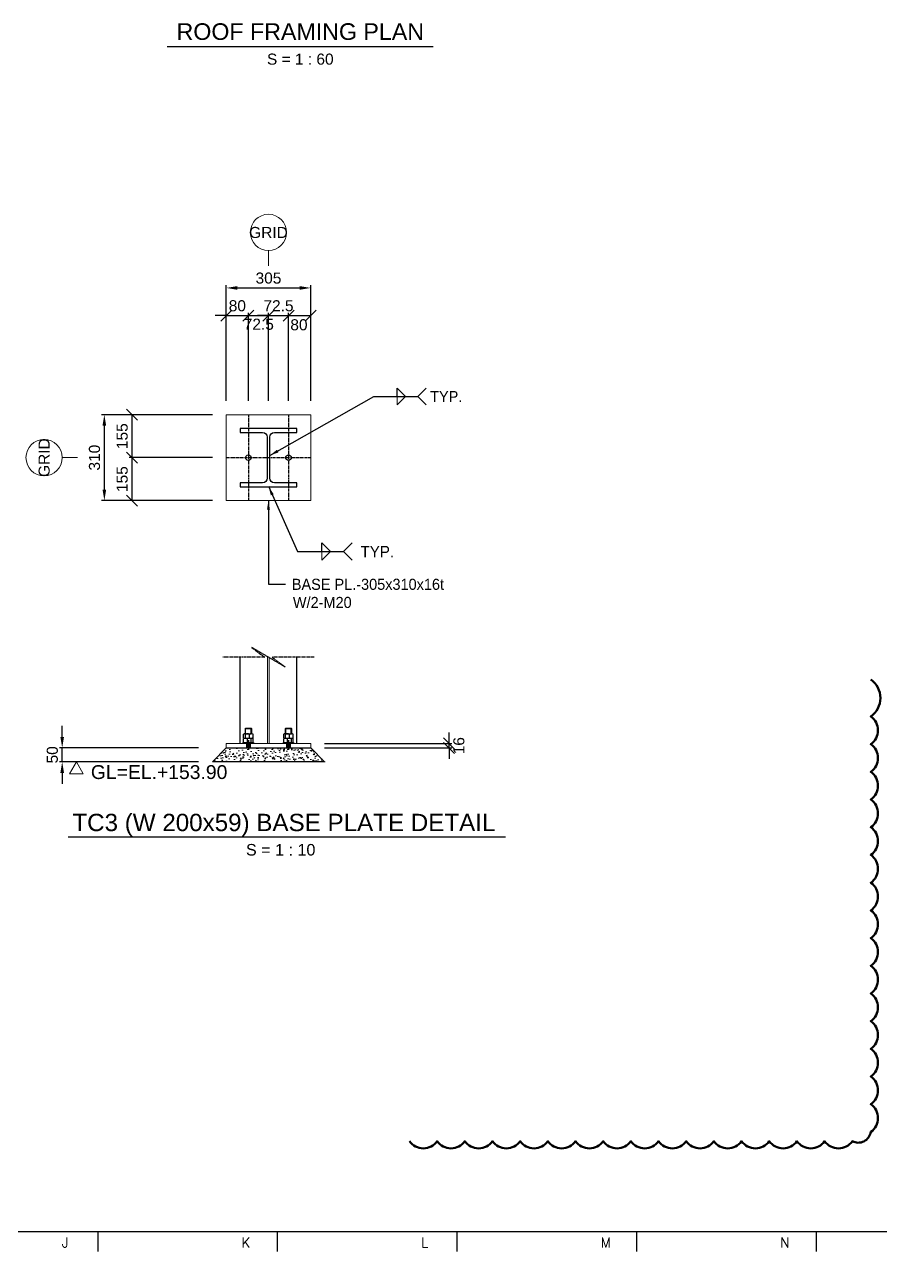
# Model space of a CAD drawing. Header units: millimetres. Extents: x 0 to 153097, y 17753 to 125268.
# Drawn here: x 38843 to 57397, y 75432 to 102010 of the extents above; entities that cross this region are included whole.
import ezdxf
from ezdxf.enums import TextEntityAlignment as Align
from ezdxf.lldxf.tags import DXFTag

# ---------------------------------------------------------------- set-up
doc = ezdxf.new("R2010")
doc.units = ezdxf.units.MM
doc.header["$LTSCALE"] = 50
doc.linetypes.add('CENTER', pattern=[2, 1.25, -0.25, 0.25, -0.25])
doc.layers.get('Defpoints').update_dxf_attribs({"color": 140})
for name, color, linetype in [('1', 7, 'Continuous'), ('A-CEN01', 1, 'CENTER'), ('C_BLOCK', 7, 'Continuous'), ('C_CEN', 1, 'CENTER'), ('C_CONC', 3, 'Continuous'), ('C_STEEL', 2, 'Continuous'), ('C_TEXT_01', 2, 'Continuous'), ('DIM-SCALE', 7, 'Continuous'), ('TAN-TIT', 30, 'Continuous'), ('TITLE', 7, 'Continuous')]:
    doc.layers.add(name, color=color, linetype=linetype)
for name, color, linetype, lineweight in [('Base Plate', 2, 'Continuous', 0), ('C_HAT', 8, 'Continuous', 0), ('C_REV', 4, 'Continuous', 50), ('Steel', 2, 'Continuous', 0)]:
    doc.layers.add(name, color=color, linetype=linetype, lineweight=lineweight)
doc.styles.add('Arial', font='arial.ttf')
doc.styles.add('COM', font='COMPLEX', dxfattribs={"height": 5})
doc.styles.add('돋움', font='')
doc.styles.get('돋움').set_extended_font_data('Dotum')
tags = doc.linetypes.add('DASHED0', pattern=[1, 0.5, -0.5]).pattern_tags.tags
tags[6:7] = [DXFTag(74, 4), DXFTag(75, 0), DXFTag(340, '0'), DXFTag(46, 0.0), DXFTag(50, 0.0), DXFTag(44, 0.0), DXFTag(45, 0.0)]
tags[4:5] = [DXFTag(74, 4), DXFTag(75, 0), DXFTag(340, '0'), DXFTag(46, 0.0), DXFTag(50, 0.0), DXFTag(44, 0.0), DXFTag(45, 0.0)]
doc.dimstyles.new('일반도면_0050', dxfattribs={"dimtxt": 200, "dimasz": 200, "dimexe": 50, "dimexo": 250, "dimgap": 75, "dimtad": 1, "dimdec": 0, "dimzin": 0, "dimdsep": 46, "dimtxsty": 'Arial', "dimcen": -250, "dimclrd": 7, "dimclre": 7, "dimclrt": 2, "dimadec": 0, "dimazin": 0, "dimtfac": 1, "dimtdec": 0, "dimtix": 1, "dimtmove": 2, "dimatfit": 3, "dimfxl": 1, "dimtolj": 1, "dimtzin": 0, "dimarcsym": 0})
doc.dimstyles.new('일반도면_0080', dxfattribs={"dimtxt": 240, "dimasz": 200, "dimexe": 80, "dimexo": 240, "dimgap": 80, "dimtad": 1, "dimdec": 0, "dimzin": 0, "dimdsep": 46, "dimtxsty": '돋움', "dimcen": -400, "dimclrd": 7, "dimclre": 7, "dimclrt": 2, "dimadec": 8, "dimazin": 0, "dimtfac": 1, "dimtdec": 4, "dimtix": 1, "dimtmove": 2, "dimatfit": 3, "dimfxl": 1, "dimtolj": 1, "dimtzin": 0, "dimarcsym": 0})

# ---------------------------------------------------------------- blocks, each defined once
blk = doc.blocks.new('BORDER')
at = {"layer": 'TAN-TIT'}
for p, q in [((4977, 3520), (232823, 3520)), ((134763, 3520), (134763, 2078)), ((147741, 3520), (147741, 2078)), ((160720, 3520), (160720, 2078)), ((173699, 3520), (173699, 2078)), ((186677, 3520), (186677, 2078))]:
    blk.add_line(p, q, dxfattribs=at)
at = {"layer": 'TAN-TIT', "style": 'COM'}
for s, p in [('J', (132167, 2366)), ('K', (145146, 2366)), ('L', (158124, 2366)), ('M', (171103, 2366)), ('N', (184082, 2366))]:
    blk.add_text(s, height=721, dxfattribs=at).set_placement(p)
blk = doc.blocks.new('*D215')
at = {"layer": 'Defpoints', "color": 0}
for p in [(39659, 86340), (42916, 86340), (42916, 86040)]:
    blk.add_point(p, dxfattribs=at)
at = {"layer": 'DIM-SCALE', "color": 7, "lineweight": -2}
for p, q in [((39659, 86580), (39659, 86820)), ((42616, 86340), (39599, 86340)), ((39659, 86040), (39659, 86340)), ((42616, 86040), (39599, 86040)), ((39659, 85800), (39659, 85560))]:
    blk.add_line(p, q, dxfattribs=at)
at = {"layer": 'DIM-SCALE', "color": 7}
for points in [[(39619, 86580), (39699, 86580), (39659, 86340)], [(39619, 85800), (39699, 85800), (39659, 86040)]]:
    blk.add_solid(points, dxfattribs=at)
at = {"layer": 'DIM-SCALE', "color": 2, "insert": (39446, 86190), "char_height": 240, "attachment_point": 5, "rotation": 90, "style": 'Arial'}
blk.add_mtext('\\A1;50', dxfattribs=at)
blk = doc.blocks.new('_Oblique')
at = {"color": 0, "linetype": 'ByBlock', "lineweight": -2}
blk.add_line((-0.5, -0.5), (0.5, 0.5), dxfattribs=at)
blk = doc.blocks.new('*D216')
at = {"layer": 'Defpoints', "color": 0}
for p in [(45046, 86436), (48046, 86436), (45046, 86340)]:
    blk.add_point(p, dxfattribs=at)
at = {"layer": 'DIM-SCALE', "color": 7, "lineweight": -2}
for p, q in [((48046, 86436), (48046, 86676)), ((45346, 86436), (48106, 86436)), ((48046, 86340), (48046, 86436)), ((45346, 86340), (48106, 86340)), ((48046, 86340), (48046, 86100))]:
    blk.add_line(p, q, dxfattribs=at)
at = {"layer": 'DIM-SCALE', "color": 7, "lineweight": -2, "xscale": 240, "yscale": 240, "zscale": 240}
for p, rotation in [((48046, 86436), 270), ((48046, 86340), 90)]:
    blk.add_blockref('_Oblique', p, dxfattribs=dict(at, rotation=rotation))
at = {"layer": 'DIM-SCALE', "color": 2, "char_height": 240, "attachment_point": 5, "rotation": 90, "style": 'Arial'}
for s, insert in [('\\A1;', (47836, 86388)), ('\\A1;16', (48259, 86388))]:
    blk.add_mtext(s, dxfattribs=dict(at, insert=insert))
blk = doc.blocks.new('*D217')
at = {"layer": 'Defpoints', "color": 0}
for p in [(45046, 96304), (43216, 93558), (45046, 93558)]:
    blk.add_point(p, dxfattribs=at)
at = {"layer": 'DIM-SCALE', "color": 7, "lineweight": -2}
for p, q in [((43216, 93858), (43216, 96364)), ((43456, 96304), (44806, 96304)), ((45046, 93858), (45046, 96364))]:
    blk.add_line(p, q, dxfattribs=at)
at = {"layer": 'DIM-SCALE', "color": 7}
for points in [[(43456, 96344), (43456, 96264), (43216, 96304)], [(44806, 96344), (44806, 96264), (45046, 96304)]]:
    blk.add_solid(points, dxfattribs=at)
at = {"layer": 'DIM-SCALE', "color": 2, "insert": (44131, 96517), "char_height": 240, "attachment_point": 5, "style": 'Arial'}
blk.add_mtext('\\A1;305', dxfattribs=at)
blk = doc.blocks.new('*D218')
at = {"layer": 'Defpoints', "color": 0}
for p in [(43696, 95704), (43216, 93558), (43696, 93558)]:
    blk.add_point(p, dxfattribs=at)
at = {"layer": 'DIM-SCALE', "color": 7, "lineweight": -2}
for p, q in [((43216, 95704), (42976, 95704)), ((43216, 93858), (43216, 95764)), ((43216, 95704), (43696, 95704)), ((43696, 93858), (43696, 95764)), ((43696, 95704), (43936, 95704))]:
    blk.add_line(p, q, dxfattribs=at)
at = {"layer": 'DIM-SCALE', "color": 7, "lineweight": -2, "xscale": 240, "yscale": 240, "zscale": 240}
blk.add_blockref('_Oblique', (43216, 95704), dxfattribs=at)
at = {"layer": 'DIM-SCALE', "color": 7, "lineweight": -2, "xscale": 240, "yscale": 240, "zscale": 240, "rotation": 180}
blk.add_blockref('_Oblique', (43696, 95704), dxfattribs=at)
at = {"layer": 'DIM-SCALE', "color": 2, "insert": (43456, 95917), "char_height": 240, "attachment_point": 5, "style": 'Arial'}
blk.add_mtext('\\A1;80', dxfattribs=at)
blk = doc.blocks.new('*D219')
at = {"layer": 'Defpoints', "color": 0}
for p in [(44566, 95704), (44131, 93558), (44566, 93558)]:
    blk.add_point(p, dxfattribs=at)
at = {"layer": 'DIM-SCALE', "color": 7, "lineweight": -2}
for p, q in [((44131, 95704), (43891, 95704)), ((44131, 93858), (44131, 95764)), ((44131, 95704), (44566, 95704)), ((44566, 93858), (44566, 95764)), ((44566, 95704), (44806, 95704))]:
    blk.add_line(p, q, dxfattribs=at)
at = {"layer": 'DIM-SCALE', "color": 7, "lineweight": -2, "xscale": 240, "yscale": 240, "zscale": 240}
blk.add_blockref('_Oblique', (44131, 95704), dxfattribs=at)
at = {"layer": 'DIM-SCALE', "color": 7, "lineweight": -2, "xscale": 240, "yscale": 240, "zscale": 240, "rotation": 180}
blk.add_blockref('_Oblique', (44566, 95704), dxfattribs=at)
at = {"layer": 'DIM-SCALE', "color": 2, "insert": (44348, 95917), "char_height": 240, "attachment_point": 5, "style": 'Arial'}
blk.add_mtext('\\A1;72.5', dxfattribs=at)
blk = doc.blocks.new('*D220')
at = {"layer": 'Defpoints', "color": 0}
for p in [(44131, 95704), (43696, 93558), (44131, 93558)]:
    blk.add_point(p, dxfattribs=at)
at = {"layer": 'DIM-SCALE', "color": 7, "lineweight": -2}
for p, q in [((43696, 93858), (43696, 95764)), ((43696, 95704), (44131, 95704)), ((44131, 93858), (44131, 95764))]:
    blk.add_line(p, q, dxfattribs=at)
at = {"layer": 'DIM-SCALE', "color": 7, "lineweight": -2, "xscale": 240, "yscale": 240, "zscale": 240, "rotation": 180}
blk.add_blockref('_Oblique', (43696, 95704), dxfattribs=at)
at = {"layer": 'DIM-SCALE', "color": 7, "lineweight": -2, "xscale": 240, "yscale": 240, "zscale": 240}
blk.add_blockref('_Oblique', (44131, 95704), dxfattribs=at)
at = {"layer": 'DIM-SCALE', "color": 2, "insert": (43921, 95517), "char_height": 240, "attachment_point": 5, "style": 'Arial'}
blk.add_mtext('\\A1;72.5', dxfattribs=at)
blk = doc.blocks.new('*D221')
at = {"layer": 'Defpoints', "color": 0}
for p in [(45046, 95704), (44566, 93558), (45046, 93558)]:
    blk.add_point(p, dxfattribs=at)
at = {"layer": 'DIM-SCALE', "color": 7, "lineweight": -2}
for p, q in [((44566, 93858), (44566, 95764)), ((44566, 95704), (45046, 95704)), ((45046, 93858), (45046, 95764))]:
    blk.add_line(p, q, dxfattribs=at)
at = {"layer": 'DIM-SCALE', "color": 7, "lineweight": -2, "xscale": 240, "yscale": 240, "zscale": 240, "rotation": 180}
blk.add_blockref('_Oblique', (44566, 95704), dxfattribs=at)
at = {"layer": 'DIM-SCALE', "color": 7, "lineweight": -2, "xscale": 240, "yscale": 240, "zscale": 240}
blk.add_blockref('_Oblique', (45046, 95704), dxfattribs=at)
at = {"layer": 'DIM-SCALE', "color": 2, "insert": (44791, 95505), "char_height": 240, "attachment_point": 5, "style": 'Arial'}
blk.add_mtext('\\A1;80', dxfattribs=at)
blk = doc.blocks.new('*D222')
at = {"layer": 'Defpoints', "color": 0}
for p in [(40573, 93558), (43216, 93558), (43216, 91698)]:
    blk.add_point(p, dxfattribs=at)
at = {"layer": 'DIM-SCALE', "color": 7, "lineweight": -2}
for p, q in [((42916, 93558), (40513, 93558)), ((40573, 91938), (40573, 93318)), ((42916, 91698), (40513, 91698))]:
    blk.add_line(p, q, dxfattribs=at)
at = {"layer": 'DIM-SCALE', "color": 7}
for points in [[(40533, 93318), (40613, 93318), (40573, 93558)], [(40533, 91938), (40613, 91938), (40573, 91698)]]:
    blk.add_solid(points, dxfattribs=at)
at = {"layer": 'DIM-SCALE', "color": 2, "insert": (40360, 92628), "char_height": 240, "attachment_point": 5, "rotation": 90, "style": 'Arial'}
blk.add_mtext('\\A1;310', dxfattribs=at)
blk = doc.blocks.new('*D223')
at = {"layer": 'Defpoints', "color": 0}
for p in [(41173, 92628), (43216, 92628), (43216, 91698)]:
    blk.add_point(p, dxfattribs=at)
at = {"layer": 'DIM-SCALE', "color": 7, "lineweight": -2}
for p, q in [((42916, 92628), (41113, 92628)), ((41173, 91698), (41173, 92628)), ((42916, 91698), (41113, 91698))]:
    blk.add_line(p, q, dxfattribs=at)
at = {"layer": 'DIM-SCALE', "color": 7, "lineweight": -2, "xscale": 240, "yscale": 240, "zscale": 240}
for p, rotation in [((41173, 92628), 90), ((41173, 91698), 270)]:
    blk.add_blockref('_Oblique', p, dxfattribs=dict(at, rotation=rotation))
at = {"layer": 'DIM-SCALE', "color": 2, "insert": (40960, 92163), "char_height": 240, "attachment_point": 5, "rotation": 90, "style": 'Arial'}
blk.add_mtext('\\A1;155', dxfattribs=at)
blk = doc.blocks.new('*D224')
at = {"layer": 'Defpoints', "color": 0}
for p in [(41173, 93558), (43216, 93558), (43216, 92628)]:
    blk.add_point(p, dxfattribs=at)
at = {"layer": 'DIM-SCALE', "color": 7, "lineweight": -2}
for p, q in [((42916, 93558), (41113, 93558)), ((41173, 92628), (41173, 93558)), ((42916, 92628), (41113, 92628))]:
    blk.add_line(p, q, dxfattribs=at)
at = {"layer": 'DIM-SCALE', "color": 7, "lineweight": -2, "xscale": 240, "yscale": 240, "zscale": 240}
for p, rotation in [((41173, 93558), 90), ((41173, 92628), 270)]:
    blk.add_blockref('_Oblique', p, dxfattribs=dict(at, rotation=rotation))
at = {"layer": 'DIM-SCALE', "color": 2, "insert": (40960, 93093), "char_height": 240, "attachment_point": 5, "rotation": 90, "style": 'Arial'}
blk.add_mtext('\\A1;155', dxfattribs=at)

msp = doc.modelspace()

# ---------------------------------------------------------------- hatches: boundary and pattern name
at = {"layer": 'C_HAT', "linetype": 'Continuous'}
h = msp.add_hatch(dxfattribs=at)
h.set_pattern_fill('AR-CONC', color=256, scale=1.2, style=0)
h.set_pattern_definition([(50, (-225839.67, 56523.72), (218.6216, -19.1269), [22.86, -251.46]), (355, (-225839.67, 56523.72), (-42.2921, 229.26821), [18.288, -201.1687]), (100.451445, (-225821.45, 56522.13), (176.3295, 210.1413), [19.42801, -213.7083]), (46.1842, (-225839.67, 56584.68), (325.29485, -50.4508), [34.29, -377.19]), (96.63556, (-225812.56, 56580.48), (284.88496, 296.91135), [29.14203, -320.56273]), (351.18415, (-225839.67, 56584.68), (284.88496, 296.91135), [27.43196, -301.75168]), (21, (-225809.19, 56569.44), (181.93727, -122.71824), [22.86, -251.46]), (326, (-225809.19, 56569.44), (74.16243, 221.02556), [18.288, -201.168]), (71.451445, (-225794.03, 56559.21), (256.0997, 98.30732), [19.42801, -213.70793]), (37.5, (-225839.67, 56523.72), (3.706324, 101.466047), [0, -198.7296, 0, -204.216, 0, -201.93]), (7.5, (-225839.67, 56523.72), (80.183595, 120.21669), [0, -116.4336, 0, -194.1576, 0, -76.962]), (327.5, (-225907.64, 56523.72), (162.708714, -6.874493), [0, -76.2, 0, -237.744, 0, -315.468]), (317.5, (-225938.12, 56523.72), (177.75502, 30.51179), [0, -99.06, 0, -157.8864, 0, -224.028])])
h.paths.add_polyline_path([(45346.26, 86039.81), (45045.7, 86339.81), (43215.7, 86339.81), (42915.7, 86039.81)])

# ---------------------------------------------------------------- linework, layer by layer
at = {"color": 8}
for p, q in [((43629.7, 86759.81), (43635.7, 86765.81)), ((43629.7, 86645.81), (43629.7, 86759.81)), ((43629.7, 86759.81), (43761.7, 86759.81)), ((43635.7, 86765.81), (43755.7, 86765.81)), ((43635.7, 86645.81), (43635.7, 86765.81)), ((43755.7, 86765.81), (43761.7, 86759.81)), ((43755.7, 86645.81), (43755.7, 86765.81)), ((43761.7, 86759.81), (43761.7, 86645.81)), ((44499.7, 86759.81), (44505.7, 86765.81)), ((44499.7, 86645.81), (44499.7, 86759.81)), ((44499.7, 86759.81), (44631.7, 86759.81)), ((44505.7, 86765.81), (44625.7, 86765.81)), ((44505.7, 86645.81), (44505.7, 86765.81)), ((44625.7, 86765.81), (44631.7, 86759.81)), ((44625.7, 86645.81), (44625.7, 86765.81)), ((44631.7, 86759.81), (44631.7, 86645.81)), ((43584.7, 86435.81), (43584.7, 86453.81)), ((43584.7, 86453.81), (43806.7, 86453.81)), ((43806.7, 86435.81), (43584.7, 86435.81)), ((43591.9, 86549.81), (43591.9, 86636.21)), ((43591.9, 86549.81), (43799.5, 86549.81)), ((43591.9, 86453.81), (43591.9, 86540.21)), ((43591.9, 86453.81), (43799.5, 86453.81)), ((43612.66, 86645.81), (43757.98, 86645.81)), ((43633.42, 86549.81), (43633.42, 86636.21)), ((43633.42, 86549.81), (43778.74, 86549.81)), ((43674.94, 86453.81), (43674.94, 86540.21)), ((43716.46, 86549.81), (43716.46, 86636.21)), ((43757.98, 86453.81), (43757.98, 86540.21)), ((43799.5, 86549.81), (43799.5, 86636.21)), ((43799.5, 86453.81), (43799.5, 86540.21)), ((43806.7, 86453.81), (43806.7, 86435.81)), ((44454.7, 86435.81), (44454.7, 86453.81)), ((44454.7, 86453.81), (44676.7, 86453.81)), ((44676.7, 86435.81), (44454.7, 86435.81)), ((44461.9, 86549.81), (44461.9, 86636.21)), ((44461.9, 86549.81), (44669.5, 86549.81)), ((44461.9, 86453.81), (44461.9, 86540.21)), ((44461.9, 86453.81), (44669.5, 86453.81)), ((44482.66, 86645.81), (44627.98, 86645.81)), ((44503.42, 86549.81), (44503.42, 86636.21)), ((44503.42, 86549.81), (44648.74, 86549.81)), ((44544.94, 86453.81), (44544.94, 86540.21)), ((44586.46, 86549.81), (44586.46, 86636.21)), ((44627.98, 86453.81), (44627.98, 86540.21)), ((44669.5, 86549.81), (44669.5, 86636.21)), ((44669.5, 86453.81), (44669.5, 86540.21)), ((44676.7, 86453.81), (44676.7, 86435.81))]:
    msp.add_line(p, q, dxfattribs=at)
at = {"color": 253}
msp.add_line((42586.28, 86039.81), (39916.02, 86039.81), dxfattribs=at)
at = {"color": 8}
for centre, radius, start, end in [((43612.66, 86618.57), 27.25, 40.365738, 139.634262), ((43633.42, 86455.23), 94.59, 63.962395, 116.037605), ((43674.94, 86551.23), 94.59, 63.962395, 116.037605), ((43716.46, 86455.23), 94.59, 63.962395, 116.037605), ((43757.98, 86551.23), 94.59, 63.962395, 116.037605), ((43778.74, 86522.57), 27.25, 40.365738, 139.634262), ((44482.66, 86618.57), 27.25, 40.365738, 139.634262), ((44503.42, 86455.23), 94.59, 63.962395, 116.037605), ((44544.94, 86551.23), 94.59, 63.962395, 116.037605), ((44586.46, 86455.23), 94.59, 63.962395, 116.037605), ((44627.98, 86551.23), 94.59, 63.962395, 116.037605), ((44648.74, 86522.57), 27.25, 40.365738, 139.634262)]:
    msp.add_arc(centre, radius, start, end, dxfattribs=at)
at = {"layer": 'A-CEN01'}
msp.add_lwpolyline([(45118.04, 88304.21), (44209.23, 88304.21), (44489.23, 88094.21), (43769.23, 88514.21), (44049.23, 88304.21), (43140.41, 88304.21)], dxfattribs=at)
at = {"layer": 'Base Plate'}
msp.add_lwpolyline([(43215.7, 93558.2), (45045.7, 93558.2), (45045.7, 91698.2), (43215.7, 91698.2)], close=True, dxfattribs=at)
msp.add_lwpolyline([(43215.7, 86435.81), (43215.7, 86339.81), (45045.7, 86339.81), (45045.7, 86435.81), (43215.7, 86435.81)], dxfattribs=at)
at = {"layer": 'C_BLOCK', "lineweight": 0}
for p, q in [((44130.7, 97112.27), (44130.7, 96784.15)), ((39661.63, 92628.2), (39989.75, 92628.2))]:
    msp.add_line(p, q, dxfattribs=at)
at = {"layer": 'C_BLOCK', "color": 0}
for p, q in [((46920.65, 93955.2), (46920.65, 94135.2)), ((45289.8, 90594.83), (45289.8, 90782.33))]:
    msp.add_line(p, q, dxfattribs=at)
at = {"layer": 'C_BLOCK', "linetype": 'Continuous', "lineweight": 0}
for p, q in [((47100.65, 93955.2), (46920.65, 94135.2)), ((47368.65, 93955.2), (47548.65, 94135.2)), ((46920.65, 93955.2), (46920.65, 93775.2)), ((47100.65, 93955.2), (46920.65, 93775.2)), ((47368.65, 93955.2), (47548.65, 93775.2)), ((45477.3, 90594.83), (45289.8, 90782.33)), ((45756.46, 90594.83), (45943.96, 90782.33)), ((45289.8, 90594.83), (45289.8, 90407.33)), ((45477.3, 90594.83), (45289.8, 90407.33)), ((45756.46, 90594.83), (45943.96, 90407.33))]:
    msp.add_line(p, q, dxfattribs=at)
at = {"layer": 'C_BLOCK', "lineweight": 0}
for centre in [(44130.7, 97506.02), (39267.88, 92628.2)]:
    msp.add_circle(centre, 393.75, dxfattribs=at)
at = {"layer": 'C_BLOCK', "color": 2, "linetype": 'Continuous', "lineweight": 0}
msp.add_3dface([(40116.16, 85779.94), (40116.16, 85779.94), (39816.11, 85779.94), (39966.14, 86039.81)], dxfattribs=at)
at = {"layer": 'C_CEN'}
for p, q in [((43695.7, 93558.2), (43695.7, 91698.2)), ((44565.7, 93558.2), (44565.7, 91698.2)), ((43215.7, 92628.2), (45045.7, 92628.2)), ((43695.7, 86510.81), (43695.7, 86300.81)), ((44565.7, 86510.81), (44565.7, 86300.81))]:
    msp.add_line(p, q, dxfattribs=at)
at = {"layer": 'C_CONC', "color": 0, "lineweight": -2}
msp.add_lwpolyline([(45346.26, 86039.81), (42915.7, 86039.81), (43215.7, 86339.81), (45046.26, 86339.81), (45346.26, 86039.81)], dxfattribs=at)
at = {"layer": 'C_REV'}
msp.add_lwpolyline([(47187.32, 77820.8, 0.52056705), (47787.32, 77820.8, 0.52056705), (48387.32, 77820.8, 0.52056705), (48987.32, 77820.8, 0.52056705), (49587.32, 77820.8, 0.52056705), (50187.32, 77820.8, 0.52056705), (50787.32, 77820.8, 0.52056705), (51387.32, 77820.8, 0.52056705), (51987.32, 77820.8, 0.52056705), (52587.32, 77820.8, 0.52056705), (53187.32, 77820.8, 0.52056705), (53787.32, 77820.8, 0.52056705), (54387.32, 77820.8, 0.52056705), (54987.32, 77820.8, 0.52056705), (55587.32, 77820.8, 0.52056705), (56187.32, 77820.8, 0.52056705), (56787.32, 77820.8, 0.52056705), (57187.32, 78020.8, 0.52056705), (57187.32, 78620.8, 0.52056705), (57187.32, 79220.8, 0.52056705), (57187.32, 79820.8, 0.52056705), (57187.32, 80420.8, 0.52056705), (57187.32, 81020.8, 0.52056705), (57187.32, 81620.8, 0.52056705), (57187.32, 82220.8, 0.52056705), (57187.32, 82820.8, 0.52056705), (57187.32, 83420.8, 0.52056705), (57187.32, 84020.8, 0.52056705), (57187.32, 84620.8, 0.52056705), (57187.32, 85220.8, 0.52056705), (57187.32, 85820.8, 0.52056705), (57187.32, 86420.8, 0.52056705), (57187.32, 87020.8, 0.52056705), (57187.32, 87820.8, 0.52056705)], format="xyb", dxfattribs=at)
at = {"layer": 'C_STEEL', "color": 6, "lineweight": -2}
for p, q in [((43515.7, 86435.81), (43515.7, 88304.21)), ((44745.7, 86435.81), (44745.7, 88304.21))]:
    msp.add_line(p, q, dxfattribs=at)
msp.add_lwpolyline([(44745.7, 93258.2), (43515.7, 93258.2), (43515.7, 93173), (44003.28, 93173, -0.41421356), (44103.28, 93073), (44103.28, 92183.4, -0.41421356), (44003.28, 92083.4), (43515.7, 92083.4), (43515.7, 91998.2), (44745.7, 91998.2), (44745.7, 92083.4), (44258.12, 92083.4, -0.41421356), (44158.12, 92183.4), (44158.12, 93073, -0.41421356), (44258.12, 93173), (44745.7, 93173)], format="xyb", close=True, dxfattribs=at)
at = {"layer": 'C_STEEL', "color": 6, "const_width": 108}
for points in [[(43695.7, 86339.81), (43695.7, 86435.81)], [(44565.7, 86339.81), (44565.7, 86435.81)]]:
    msp.add_lwpolyline(points, dxfattribs=at)
at = {"layer": 'C_STEEL', "color": 2, "lineweight": -2}
for centre in [(43695.7, 92628.2), (44565.7, 92628.2)]:
    msp.add_circle(centre, 60, dxfattribs=at)
at = {"layer": 'Steel', "linetype": 'DASHED0'}
for p, q in [((44111.75, 86435.81), (44111.75, 88304.21)), ((44149.07, 86435.81), (44149.07, 88304.21))]:
    msp.add_line(p, q, dxfattribs=at)
at = {"layer": 'TITLE', "color": 1, "linetype": 'Continuous'}
for p, q in [((47702.87, 101528.53), (41938.24, 101528.53)), ((39788.23, 84412.43), (49272.34, 84412.43))]:
    msp.add_line(p, q, dxfattribs=at)

# ---------------------------------------------------------------- block references
at = {"layer": '1', "xscale": 0.3, "yscale": 0.3, "zscale": 0.3}
msp.add_blockref('BORDER', (0, 74808.42), dxfattribs=at)

# ---------------------------------------------------------------- texts
at = {"layer": 'C_TEXT_01', "style": 'Arial'}
for s, height, p in [('S = 1 : 60', 240, (44820.55, 101261.02)), ('GRID', 240, (44130.7, 97506.02)), ('GL=EL.+153.90', 300, (41760.02, 85816.32))]:
    msp.add_text(s, height=height, dxfattribs=at).set_placement(p, align=Align.MIDDLE_CENTER)
at = {"layer": 'C_TEXT_01', "style": '돋움'}
for s, height, p in [('TYP.', 240, (47635.36, 93951.7)), ('TYP.', 250, (46126.89, 90589.97)), ('BASE PL.-305x310x16t', 240, (44637.35, 89884.13)), ('W/2-M20', 240, (44660.28, 89491.71))]:
    msp.add_text(s, height=height, dxfattribs=at).set_placement(p, align=Align.MIDDLE_LEFT)
at = {"layer": 'C_TEXT_01', "style": 'Arial'}
msp.add_text('GRID', height=240, rotation=90, dxfattribs=at).set_placement((39267.88, 92628.2), align=Align.MIDDLE_CENTER)
msp.add_text('S = 1 : 10', height=250, dxfattribs=at).set_placement((44395.43, 84258.77), align=Align.TOP_CENTER)
at = {"layer": 'TITLE', "color": 3, "ltscale": 10, "style": 'Arial'}
msp.add_text('ROOF FRAMING PLAN', height=360, dxfattribs=at).set_placement((44820.55, 101857.86), align=Align.MIDDLE_CENTER)
msp.add_text('TC3 (W 200x59) BASE PLATE DETAIL', height=375, dxfattribs=at).set_placement((44464.67, 84537.46), align=Align.CENTER)

# ---------------------------------------------------------------- dimensions: what is measured, and where the dimension line sits
at = {"layer": 'DIM-SCALE'}
for base, p1, p2, override, picture, middle in [((45045.7, 96304.15), (43215.7, 93558.2), (45045.7, 93558.2), {"dimscale": 1.2, "dimlfac": 0.166667}, '*D217', (44130.7, 96516.77)), ((43695.7, 95704.15), (43215.7, 93558.2), (43695.7, 93558.2), {"dimscale": 1.2, "dimlfac": 0.166667, "dimblk1": 'Oblique', "dimblk2": 'Oblique', "dimsah": 1}, '*D218', (43455.7, 95916.69)), ((44565.7, 95704.15), (44130.7, 93558.2), (44565.7, 93558.2), {"dimscale": 1.2, "dimdec": 1, "dimlfac": 0.166667, "dimblk1": 'Oblique', "dimblk2": 'Oblique', "dimsah": 1}, '*D219', (44348.2, 95916.69))]:
    dim = msp.add_linear_dim(base=base, p1=p1, p2=p2, dimstyle='일반도면_0050', override=override, dxfattribs=at)
    dim.commit()
    dim.dimension.update_dxf_attribs({"geometry": picture, "text_midpoint": middle})
for base, p1, p2, override, picture, middle in [((44130.7, 95704.15), (43695.7, 93558.2), (44130.7, 93558.2), {"dimscale": 1.2, "dimdec": 1, "dimlfac": 0.166667, "dimblk1": 'Oblique', "dimblk2": 'Oblique', "dimsah": 1}, '*D220', (43920.7, 95517.1)), ((45045.7, 95704.15), (44565.7, 93558.2), (45045.7, 93558.2), {"dimscale": 1.2, "dimlfac": 0.166667, "dimblk1": 'Oblique', "dimblk2": 'Oblique', "dimsah": 1}, '*D221', (44790.7, 95505.04))]:
    dim = msp.add_linear_dim(base=base, p1=p1, p2=p2, dimstyle='일반도면_0050', override=override, dxfattribs=at)
    dim.commit()
    dim.dimension.update_dxf_attribs({"geometry": picture, "text_midpoint": middle, "dimtype": 160})
for base, p1, p2, override, picture, middle in [((40572.51, 93558.2), (43215.7, 91698.2), (43215.7, 93558.2), {"dimscale": 1.2, "dimlfac": 0.166667}, '*D222', (40359.89, 92628.2)), ((41172.51, 93558.2), (43215.7, 92628.2), (43215.7, 93558.2), {"dimscale": 1.2, "dimlfac": 0.166667, "dimblk1": 'Oblique', "dimblk2": 'Oblique', "dimsah": 1}, '*D224', (40959.97, 93093.2)), ((41172.51, 92628.2), (43215.7, 91698.2), (43215.7, 92628.2), {"dimscale": 1.2, "dimlfac": 0.166667, "dimblk1": 'Oblique', "dimblk2": 'Oblique', "dimsah": 1}, '*D223', (40959.97, 92163.2)), ((39658.93, 86339.81), (42915.7, 86039.81), (42915.7, 86339.81), {"dimscale": 1.2, "dimlfac": 0.166667}, '*D215', (39446.39, 86189.81))]:
    dim = msp.add_linear_dim(base=base, p1=p1, p2=p2, angle=90, dimstyle='일반도면_0050', override=override, dxfattribs=at)
    dim.commit()
    dim.dimension.update_dxf_attribs({"geometry": picture, "text_midpoint": middle})
dim = msp.add_linear_dim(base=(48046.26, 86435.81), p1=(45046.26, 86339.81), p2=(45046.26, 86435.81), angle=90, text='\\X<>', dimstyle='일반도면_0050', override={"dimscale": 1.2, "dimlfac": 0.166667, "dimblk1": 'Oblique', "dimblk2": 'Oblique', "dimsah": 1}, dxfattribs=at)
dim.commit()
dim.dimension.update_dxf_attribs({"geometry": '*D216', "text_midpoint": (48046.26, 86387.81)})

# ---------------------------------------------------------------- leaders
for points, dimstyle, override in [([(44158.12, 92672.54), (46414.94, 93955.2), (47368.65, 93955.2)], '일반도면_0080', {"dimlfac": 0.166667, "dimtxsty": 'Arial'}), ([(44130.7, 92007.2), (44763.01, 90594.83), (45756.46, 90594.83)], '일반도면_0050', {"dimlfac": 0.2}), ([(44130.7, 91698.2), (44130.7, 89888.8), (44502.91, 89888.8)], '일반도면_0080', {"dimlfac": 0.166667, "dimtxsty": 'Arial'})]:
    msp.add_leader(points, dimstyle=dimstyle, override=override, dxfattribs=at)

doc.saveas('drawing.dxf')
